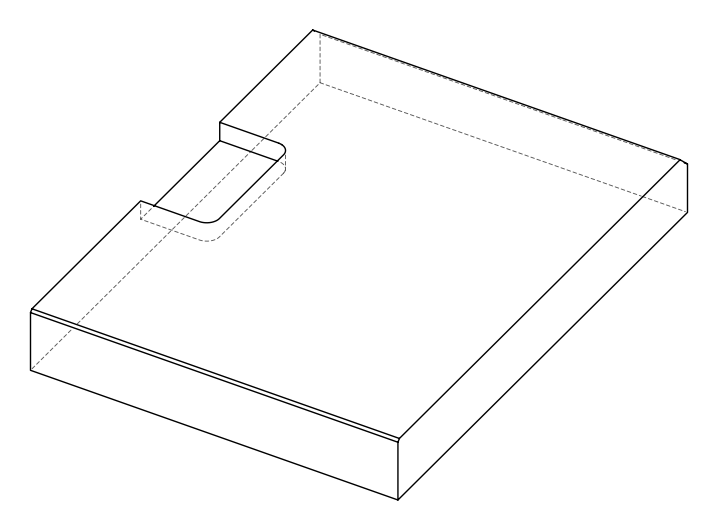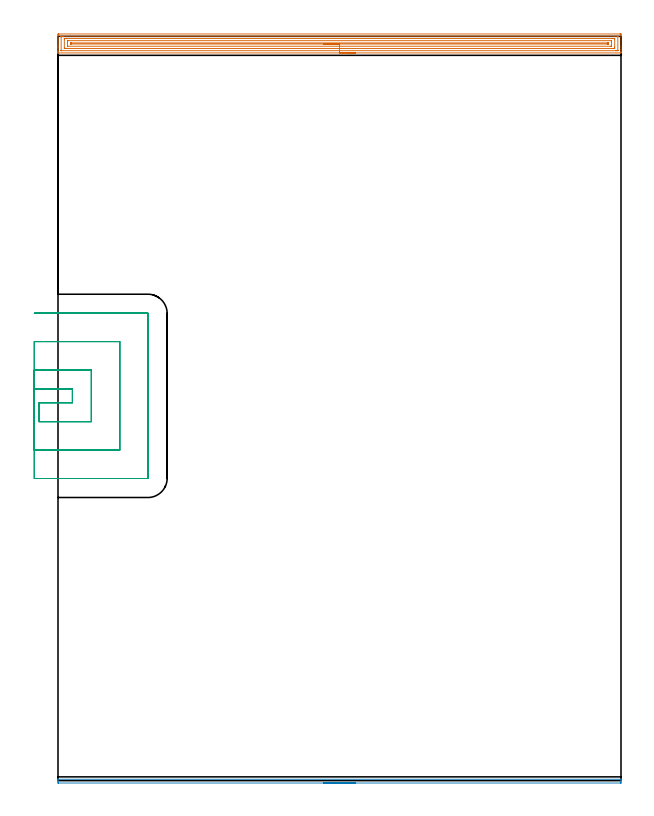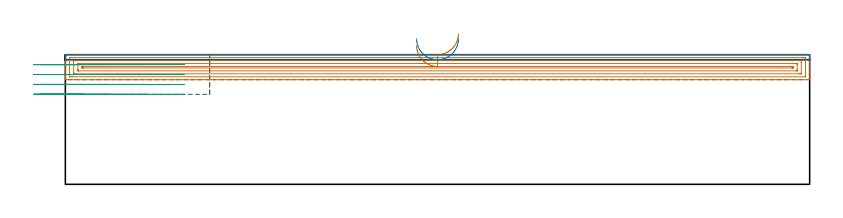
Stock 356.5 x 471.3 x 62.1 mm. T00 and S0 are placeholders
(PLAN: 3 operations, 1 tool changes, 24.6 min)
(1 AREA_MILL | FG_CHAMFER_SURFACE | UGT0205_001 | 14.46 min | 25671 mm3)
(2 AREA_MILL_1 | FG_CHAMFER_SURFACE_1 | UGT0205_001 | 3.01 min | 1016 mm3)
(3 MILL_SLOT | SLOT_PARTIAL_RECTANGULAR | UGT0201_106 | Follow Part, ap 6, ae 75% | 7.11 min | 167783 mm3)
(TOOL UGT0205_001 | Chamfer Mill 20 x 3 x 45 deg. | D20 FL50 Z2)
(TOOL UGT0201_106 | End Mill 24 mm | D24 FL25 Z2)
(OP 1 AREA_MILL)
G17 G21 G94 G90
T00 M6
G54
G17 G0 G90 X188.25 Y460.8 S1061 M3
G43 Z72.1 H0
G94 G1 X188.212 Z71.228 F250.
X188.098 Z70.363
X187.909 Z69.512
X187.647 Z68.68
X187.313 Z67.874
X186.91 Z67.1
X186.441 Z66.364
X185.91 Z65.672
X185.321 Z65.029
X184.678 Z64.439
X183.986 Z63.908
X183.25 Z63.44
X182.476 Z63.037
X181.67 Z62.703
X180.838 Z62.441
X179.986 Z62.252
X179.122 Z62.138
X178.25 Z62.1
X0.162
X0.01 Y460.802 Z62.088
X0.003 Y460.917 Z61.975
X0. Y461.038 Z61.861
Y461.366 Z61.533
Y462.001 Z60.894
Y464.063 Z58.834
Y465.491 Z57.405
Y471.878 Z51.02
X0.006 Y472.472 Z50.425
X0.01 Y472.793 Z50.104
X0.276 Y472.797 Z50.101
X0.608 Y472.8 Z50.1
X355.891
X356.454 Y472.794 Z50.103
X356.49 Y472.792 Z50.106
X356.5 Y472.75 Z50.147
Y464.618 Z58.276
Y463.19 Z59.707
Y462.001 Z60.894
Y461.366 Z61.533
Y461.038 Z61.861
Y460.919 Z61.973
Y460.848 Z62.043
X356.49 Y460.802 Z62.088
X356.338 Y460.8 Z62.1
X178.25
Y462.214 Z60.686
X2.175 Y462.215 Z60.685
X2.048 Y462.216 Z60.684
X2.017 Y462.218 Z60.682
X2.01 Y462.221 Z60.679
X2.006 Y462.228 Z60.672
X2.003 Y462.255 Z60.645
X2. Y462.385 Z60.515
Y471.112 Z51.788
X2.002 Y471.24 Z51.66
X2.007 Y471.342 Z51.558
X2.01 Y471.372 Z51.528
X2.019 Y471.379 Z51.521
X2.057 Y471.38 Z51.52
X2.394 Y471.384 Z51.516
X2.613 Y471.385 Z51.515
X3.287 Y471.386 Z51.514
X354.325 Y471.385 Z51.515
X354.452 Y471.384 Z51.516
X354.483 Y471.382 Z51.518
X354.49 Y471.379 Z51.521
X354.494 Y471.371 Z51.529
X354.497 Y471.345 Z51.555
X354.5 Y471.215 Z51.685
Y462.488 Z60.412
X354.498 Y462.36 Z60.54
X354.493 Y462.258 Z60.642
X354.49 Y462.228 Z60.672
X354.481 Y462.221 Z60.679
X354.443 Y462.22 Z60.68
X354.106 Y462.216 Z60.684
X353.887 Y462.214 Z60.686
X353.213
X178.25
Y463.628 Z59.272
X5.072
X4.298 Y463.63 Z59.27
X4.179 Y463.632 Z59.268
X4.061 Y463.635 Z59.265
X4.009 Y463.646 Z59.254
X4.006 Y463.688 Z59.212
X4.003 Y463.746 Z59.154
X4. Y463.92 Z58.98
Y469.157 Z53.743
X4.004 Y469.854 Z53.046
X4.007 Y469.941 Z52.959
X4.01 Y469.959 Z52.941
X4.023 Y469.965 Z52.935
X4.063 Y469.968 Z52.932
X4.179 Y469.97 Z52.93
X4.952 Y469.971 Z52.929
X351.428
X352.202 Y469.97 Z52.93
X352.321 Y469.968 Z52.932
X352.439 Y469.965 Z52.935
X352.49 Y469.954 Z52.946
X352.494 Y469.912 Z52.988
X352.497 Y469.854 Z53.046
X352.499 Y469.679 Z53.221
X352.5 Y464.443 Z58.457
X352.496 Y463.746 Z59.154
X352.493 Y463.659 Z59.241
X352.49 Y463.641 Z59.259
X352.477 Y463.635 Z59.265
X352.437 Y463.632 Z59.268
X352.321 Y463.63 Z59.27
X351.548 Y463.628 Z59.272
X178.25
Y465.043 Z57.857
X6.131
X6.088 Y465.044 Z57.856
X6.044 Y465.046 Z57.854
X6.016 Y465.049 Z57.851
X6.01 Y465.083 Z57.817
X6. Y465.456 Z57.444
Y465.491 Z57.409
Y468.074 Z54.826
Y468.109 Z54.791
X6.008 Y468.527 Z54.373
X6.01 Y468.548 Z54.352
X6.043 Y468.551 Z54.349
X6.123 Y468.555 Z54.345
X6.246 Y468.557 Z54.343
X6.399
X350.369
X350.412 Y468.556 Z54.344
X350.456 Y468.554 Z54.346
X350.484 Y468.551 Z54.349
X350.49 Y468.517 Z54.383
X350.5 Y468.144 Z54.756
Y468.109 Z54.791
Y465.526 Z57.374
Y465.491 Z57.409
X350.492 Y465.073 Z57.827
X350.49 Y465.052 Z57.848
X350.457 Y465.049 Z57.851
X350.377 Y465.045 Z57.855
X350.254 Y465.043 Z57.857
X350.101
X178.25
Y466.457 Z56.443
X8.547
X8.216 Y466.459 Z56.441
X8.051 Y466.462 Z56.438
X8.017 Y466.464 Z56.436
X8.01 Y466.486 Z56.414
X8.007 Y466.536 Z56.364
X8.001 Y466.991 Z55.909
X8.004 Y467.064 Z55.836
X8.01 Y467.116 Z55.784
X8.014 Y467.137 Z55.763
X8.029 Y467.138 Z55.762
X8.21 Y467.141 Z55.759
X8.575 Y467.143 Z55.757
X8.643
X347.953
X348.284 Y467.141 Z55.759
X348.448 Y467.138 Z55.762
X348.483 Y467.136 Z55.764
X348.49 Y467.114 Z55.786
X348.493 Y467.064 Z55.836
X348.498 Y466.61 Z56.29
X348.492 Y466.487 Z56.413
X348.491 Y466.47 Z56.43
X348.469 Y466.464 Z56.436
X348.384 Y466.461 Z56.439
X348.208 Y466.458 Z56.442
X347.857 Y466.457 Z56.443
X347.762
X178.25
X177.378 Z56.481
X176.513 Z56.595
X175.662 Z56.784
X174.83 Z57.046
X174.024 Z57.38
X173.25 Z57.783
X172.514 Z58.252
X171.822 Z58.783
X171.179 Z59.372
X170.59 Z60.015
X170.058 Z60.707
X169.59 Z61.443
X169.187 Z62.217
X168.853 Z63.023
X168.591 Z63.855
X168.402 Z64.707
X168.288 Z65.572
X168.25 Z66.443
G0 Z72.1
M5
M2
(OP 2 AREA_MILL_1)
G17 G21 G94 G90
T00 M6
G54
G17 G0 G90 X188.25 Y-1.5 S1061 M3
G43 Z72.1 H0
Z69.7
G94 G1 X188.212 Z68.828 F250.
X188.098 Z67.964
X187.909 Z67.112
X187.647 Z66.28
X187.313 Z65.474
X186.91 Z64.7
X186.442 Z63.964
X185.91 Z63.272
X185.321 Z62.629
X184.678 Z62.04
X183.986 Z61.508
X183.25 Z61.04
X182.476 Z60.637
X181.67 Z60.303
X180.838 Z60.041
X179.986 Z59.852
X179.122 Z59.738
X178.25 Z59.7
X0.329
X0.162 Y-1.498 Z59.702
X0.004 Y-1.491 Z59.705
X0.001 Y-1.488 Z59.708
X0. Y-0.3 Z60.895
Y0.334 Z61.533
Y0.662 Z61.861
X0.003 Y0.783 Z61.975
X0.01 Y0.898 Z62.088
X0.162 Y0.9 Z62.1
X356.338
X356.49 Y0.898 Z62.088
X356.497 Y0.783 Z61.975
X356.5 Y0.662 Z61.861
Y0.334 Z61.533
Y-0.3 Z60.895
X356.499 Y-1.488 Z59.708
X356.496 Y-1.491 Z59.705
X356.338 Y-1.5 Z59.7
X178.25
X177.378 Z59.738
X176.514 Z59.852
X175.662 Z60.041
X174.83 Z60.303
X174.024 Z60.637
X173.25 Z61.04
X172.514 Z61.508
X171.822 Z62.04
X171.179 Z62.629
X170.59 Z63.272
X170.058 Z63.964
X169.59 Z64.7
X169.187 Z65.474
X168.853 Z66.28
X168.591 Z67.112
X168.402 Z67.964
X168.288 Z68.828
X168.25 Z69.7
G0 Z72.1
M5
M2
(OP 3 MILL_SLOT)
G17 G21 G94 G90
T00 M6
G54
G17 G0 G90 X-15. Y248. S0 M3
G43 Z72.1 H0
Z57.35
G94 G1 X-12. F250.
X9.1 F500.
Y239.3
X-12.
Y227.3
X21.1
Y260.
X-12.
X-15. F250.
Y209.3
X-12.
X39.1 F500.
Y278.
X-12.
X-15. F250.
Y191.3
X-12.
X56.9 F500.
G3 X57.1 Y191.5 R0.2
G1 Y295.8
G3 X56.9 Y296. R0.2
G1 X-12.
X-15. F250.
G0 Y248. Z52.6
G1 X-12.
X9.1 F500.
Y239.3
X-12.
Y227.3
X21.1
Y260.
X-12.
X-15. F250.
Y209.3
X-12.
X39.1 F500.
Y278.
X-12.
X-15. F250.
Y191.3
X-12.
X56.9 F500.
G3 X57.1 Y191.5 R0.2
G1 Y295.8
G3 X56.9 Y296. R0.2
G1 X-12.
X-15. F250.
G0 Y248. Z47.85
G1 X-12.
X9.1 F500.
Y239.3
X-12.
Y227.3
X21.1
Y260.
X-12.
X-15. F250.
Y209.3
X-12.
X39.1 F500.
Y278.
X-12.
X-15. F250.
Y191.3
X-12.
X56.9 F500.
G3 X57.1 Y191.5 R0.2
G1 Y295.8
G3 X56.9 Y296. R0.2
G1 X-12.
X-15. F250.
G0 Y248. Z43.1
G1 X-12.
X9.1 F500.
Y239.3
X-12.
Y227.3
X21.1
Y260.
X-12.
X-15. F250.
Y209.3
X-12.
X39.1 F500.
Y278.
X-12.
X-15. F250.
Y191.3
X-12.
X56.9 F500.
G3 X57.1 Y191.5 R0.2
G1 Y295.8
G3 X56.9 Y296. R0.2
G1 X-12.
X-15. F250.
G0 Z72.1
M5
M2
